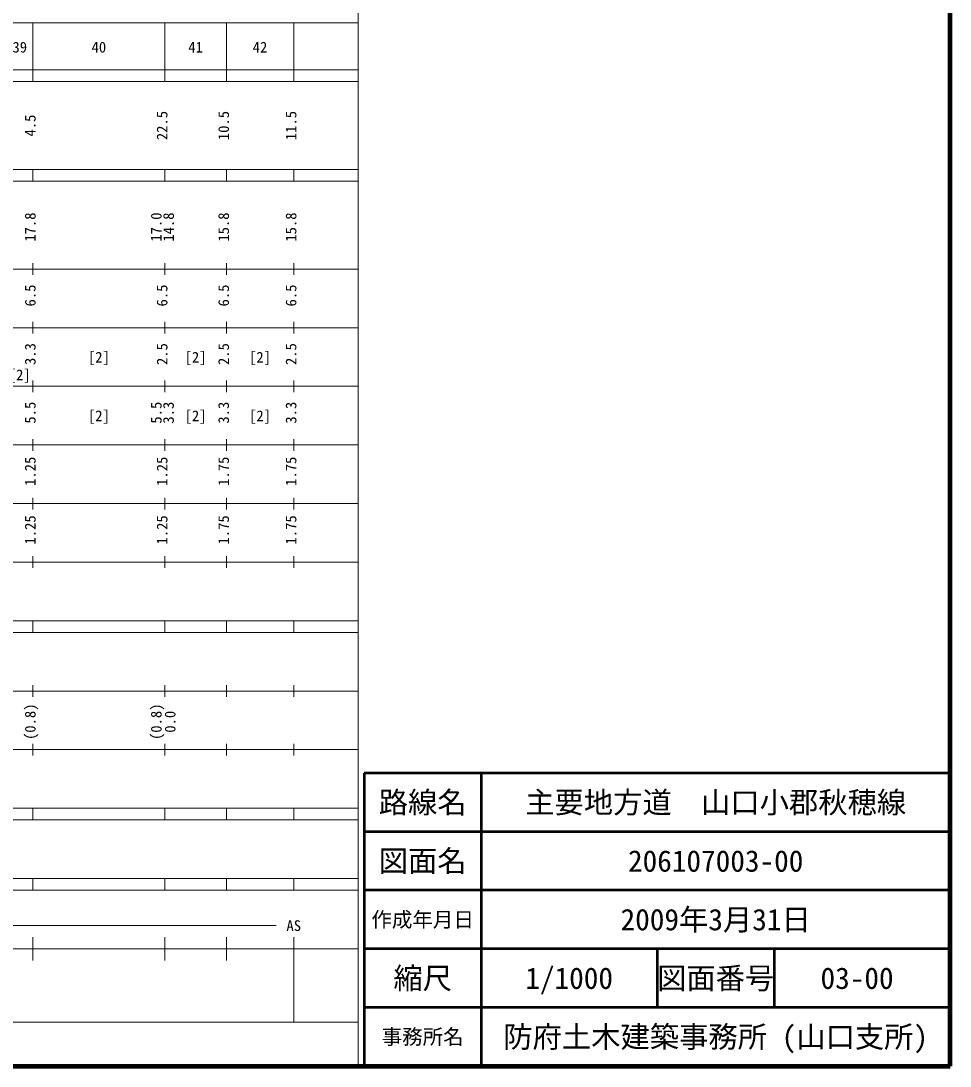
# Model space of a CAD drawing. Units: millimetres on the paper, enlarged 1000 times. Extents: x 40000 to 680000, y 20000 to 380000.
# Drawn here: x 521445 to 680000, y 20000 to 198357 of the extents above; entities that cross this region are included whole.
import ezdxf
from ezdxf.enums import TextEntityAlignment as Align

# ---------------------------------------------------------------- set-up
doc = ezdxf.new("R2010")
doc.units = ezdxf.units.MM
doc.header["$LTSCALE"] = 1000
for name, color, linetype, lineweight in [('M-TTL', 2, 'Continuous', 140), ('M-TTL-BAND', 7, 'Continuous', 13), ('M-TTL-FRAM', 2, 'Continuous', 50), ('M-TTL-LINE', 7, 'Continuous', 50)]:
    doc.layers.add(name, color=color, linetype=linetype, lineweight=lineweight)
doc.layers.add('M-TTL-TXT', color=7, linetype='Continuous')
doc.styles.add('ＭＳ ゴシック', font='')
doc.styles.get('ＭＳ ゴシック').set_extended_font_data('MS Gothic')

msp = doc.modelspace()

# ---------------------------------------------------------------- linework, layer by layer
at = {"layer": 'M-TTL'}
for p, q in [((680000, 20000), (680000, 380000)), ((40000, 20000), (680000, 20000))]:
    msp.add_line(p, q, dxfattribs=at)
at = {"layer": 'M-TTL-BAND'}
for p, q in [((579000, 20000), (579000, 370000)), ((68000, 198000), (579000, 198000)), ((523500, 188000), (523500, 198000)), ((546000, 188000), (546000, 198000)), ((556500, 188000), (556500, 198000)), ((568000, 188000), (568000, 198000)), ((40000, 190000), (579000, 190000)), ((40000, 188000), (579000, 188000)), ((40000, 173000), (579000, 173000)), ((523500, 171000), (523500, 173000)), ((546000, 171000), (546000, 173000)), ((556500, 171000), (556500, 173000)), ((568000, 171000), (568000, 173000)), ((40000, 171000), (579000, 171000)), ((523500, 155000), (523500, 157000)), ((546000, 155000), (546000, 157000)), ((556500, 155000), (556500, 157000)), ((568000, 155000), (568000, 157000)), ((40000, 156000), (579000, 156000)), ((523500, 145000), (523500, 147000)), ((546000, 145000), (546000, 147000)), ((556500, 145000), (556500, 147000)), ((568000, 145000), (568000, 147000)), ((46000, 146000), (579000, 146000)), ((52000, 136000), (579000, 136000)), ((523500, 135000), (523500, 137000)), ((546000, 135000), (546000, 137000)), ((556500, 135000), (556500, 137000)), ((568000, 135000), (568000, 137000)), ((523500, 125000), (523500, 127000)), ((546000, 125000), (546000, 127000)), ((556500, 125000), (556500, 127000)), ((568000, 125000), (568000, 127000)), ((46000, 126000), (579000, 126000)), ((52000, 116000), (579000, 116000)), ((523500, 115000), (523500, 117000)), ((546000, 115000), (546000, 117000)), ((556500, 115000), (556500, 117000)), ((568000, 115000), (568000, 117000)), ((46000, 106000), (579000, 106000)), ((523500, 105000), (523500, 107000)), ((546000, 105000), (546000, 107000)), ((556500, 105000), (556500, 107000)), ((568000, 105000), (568000, 107000)), ((40000, 96000), (579000, 96000)), ((523500, 94000), (523500, 96000)), ((546000, 94000), (546000, 96000)), ((556500, 94000), (556500, 96000)), ((568000, 94000), (568000, 96000)), ((40000, 94000), (579000, 94000)), ((49000, 84000), (579000, 84000)), ((523500, 83000), (523500, 85000)), ((546000, 83000), (546000, 85000)), ((556500, 83000), (556500, 85000)), ((568000, 83000), (568000, 85000)), ((523500, 73000), (523500, 75000)), ((546000, 73000), (546000, 75000)), ((556500, 73000), (556500, 75000)), ((568000, 73000), (568000, 75000)), ((40000, 74000), (579000, 74000)), ((40000, 64000), (579000, 64000)), ((523500, 62000), (523500, 64000)), ((546000, 62000), (546000, 64000)), ((556500, 62000), (556500, 64000)), ((568000, 62000), (568000, 64000)), ((40000, 62000), (579000, 62000)), ((40000, 52000), (579000, 52000)), ((523500, 50000), (523500, 52000)), ((546000, 50000), (546000, 52000)), ((556500, 50000), (556500, 52000)), ((568000, 50000), (568000, 52000)), ((40000, 50000), (579000, 50000)), ((71000, 44000), (565000, 44000)), ((523500, 38000), (523500, 42000)), ((546000, 38000), (546000, 42000)), ((556500, 38000), (556500, 42000)), ((568000, 27500), (568000, 42000)), ((40000, 40000), (579000, 40000)), ((68000, 27500), (579000, 27500))]:
    msp.add_line(p, q, dxfattribs=at)
at = {"layer": 'M-TTL-FRAM'}
for p, q in [((680000, 70000), (580000, 70000)), ((580000, 70000), (580000, 20000))]:
    msp.add_line(p, q, dxfattribs=at)
at = {"layer": 'M-TTL-LINE'}
for p, q in [((600000, 70000), (600000, 20000)), ((680000, 60000), (580000, 60000)), ((680000, 50000), (580000, 50000)), ((680000, 40000), (580000, 40000)), ((630000, 40000), (630000, 30000)), ((650000, 40000), (650000, 30000)), ((680000, 30000), (580000, 30000))]:
    msp.add_line(p, q, dxfattribs=at)

# ---------------------------------------------------------------- texts
at = {"layer": 'M-TTL-BAND', "style": 'ＭＳ ゴシック'}
for s, p in [('39', (521250, 192405)), ('40', (534750, 192405)), ('41', (551250, 192405)), ('42', (562250, 192405)), ('[2]', (534750, 139500)), ('[2]', (551250, 139500)), ('[2]', (562250, 139500)), ('[2]', (521250, 136498)), ('[2]', (534750, 129500)), ('[2]', (551250, 129500)), ('[2]', (562250, 129500)), ('AS', (568000, 42500))]:
    msp.add_text(s, height=1833, dxfattribs=at).set_placement(p, align=Align.BOTTOM_CENTER)
for s, p in [('4.5', (524500, 180500)), ('22.5', (547000, 180500)), ('10.5', (557500, 180500)), ('11.5', (569000, 180500)), ('17.8', (524500, 163174)), ('17.0', (546000, 163174)), ('14.8', (548109, 163174)), ('15.8', (557500, 163174)), ('15.8', (569000, 163174)), ('6.5', (524500, 151500)), ('6.5', (547000, 151500)), ('6.5', (557500, 151500)), ('6.5', (569000, 151500)), ('3.3', (524500, 141500)), ('2.5', (547000, 141500)), ('2.5', (557500, 141500)), ('2.5', (569000, 141500)), ('5.5', (524500, 131500)), ('5.5', (546000, 131500)), ('3.3', (548086, 131500)), ('3.3', (557500, 131500)), ('3.3', (569000, 131500)), ('1.25', (524500, 121500)), ('1.25', (547000, 121500)), ('1.75', (557500, 121500)), ('1.75', (569000, 121500)), ('1.25', (524500, 111500)), ('1.25', (547000, 111500)), ('1.75', (557500, 111500)), ('1.75', (569000, 111500)), ('(0.8)', (524500, 78764)), ('(0.8)', (546000, 78764)), ('0.0', (548370, 78764))]:
    msp.add_text(s, height=1833, rotation=90, dxfattribs=at).set_placement(p, align=Align.BOTTOM_CENTER)
at = {"layer": 'M-TTL-TXT', "style": 'ＭＳ ゴシック'}
for s, height, p in [('路線名', 3666, (590000, 65000)), ('路線名', 3666, (590000, 65000)), ('主要地方道\u3000山口小郡秋穂線', 3666, (640000, 65000)), ('図面名', 3666, (590000, 55000)), ('図面名', 3666, (590000, 55000)), ('206107003-00', 3666, (640000, 55000)), ('作成年月日', 2566, (590000, 45000)), ('作成年月日', 2566, (590000, 45000)), ('2009年3月31日', 3666, (640000, 45000)), ('縮尺', 3666, (590000, 35000)), ('縮尺', 3666, (590000, 35000)), ('1/1000', 3666, (615000, 35000)), ('図面番号', 3666, (640000, 35000)), ('図面番号', 3666, (640000, 35000)), ('03-00', 3666, (664125, 35000)), ('防府土木建築事務所 (山口支所)', 3666, (640000, 25000)), ('事務所名', 2566, (590000, 25000)), ('事務所名', 2566, (590000, 25000))]:
    msp.add_text(s, height=height, dxfattribs=at).set_placement(p, align=Align.MIDDLE_CENTER)

doc.saveas('drawing.dxf')
